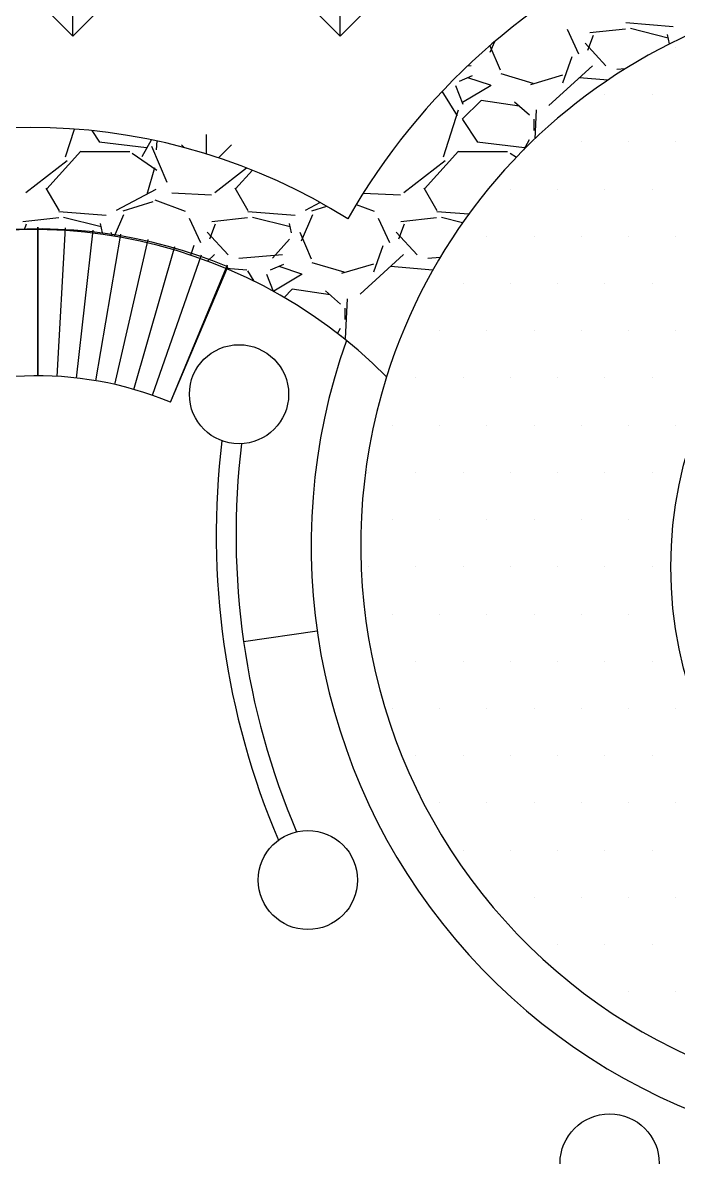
# Model space of a CAD drawing. Header units: millimetres. Extents: x 1933 to 24107, y 1228 to 18074.
# Drawn here: x 12302 to 12963, y 16032 to 17177 of the extents above; entities that cross this region are included whole.
import ezdxf

# ---------------------------------------------------------------- set-up
doc = ezdxf.new("R2010")
doc.units = ezdxf.units.MM
doc.layers.add('1', color=7, linetype='Continuous')

msp = doc.modelspace()

# ---------------------------------------------------------------- hatches: boundary and pattern name
at = {"lineweight": -2}
h = msp.add_hatch(dxfattribs=at)
h.set_pattern_fill('GRASS', color=74, scale=7.500000000000001, style=0)
h.set_pattern_definition([(90, (-36140.9638229531, 23628.5703617708), (-134.70375, 134.70375), [35.71875000000001, -233.68875]), (45, (-36140.9638229531, 23628.5703617708), (-134.7038418160373, 134.7038418160373), [35.71875000000001, -154.78125]), (135, (-36140.9638229531, 23628.5703617708), (-134.7038418160373, -134.7038418160373), [35.71875000000001, -154.78125])])
edge = h.paths.add_edge_path()
edge.add_line((12295.64426157542, 17480.9379405057), (14054.51070465811, 17480.9379405057))
edge.add_line((14054.51070465812, 17480.9379405057), (14054.51070465812, 15209.05689438027))
edge.add_line((14054.51070465812, 15209.05689438028), (13018.10747723583, 15213.36600828762))
edge.add_arc((12879.55694768169, 15797.15000152524), 600.0000000001427, 283.3510977155696, 382.0721800860666)
edge.add_arc((13209.24910106662, 16649.48902476292), 666.4824603571083, 289.852242676702, 510.3914327703798)
edge.add_arc((12310.36135533474, 16470.87965534662), 600.0000000000911, 57.83293596050346, 179.151478523445)
edge.add_arc((11122.72086864821, 17480.88579783027), 1160.879611385383, 282.2261093036765, 300.41499367288554, ccw=False)
edge.add_arc((12405.07162272705, 16445.46354500868), 1041.24040024221, 96.03254041385202, 185.4629380973313, ccw=False)
edge = h.paths.add_edge_path(flags=17)
edge.add_arc((11104.46066421133, 17499.13398233963), 2110.879611382746, 293.3074539914809, 303.8955574355699)
edge.add_arc((12879.55694768172, 15797.1500015252), 600.0000000001127, 184.7958415128228, 256.6489022844319)
edge.add_arc((13434.15875857391, 17911.89512663565), 2786.129855128481, 237.56068262604322, 255.5942669236918, ccw=False)

# ---------------------------------------------------------------- linework, layer by layer
at = {"color": 252, "lineweight": -2}
for p, q in [((12850.8631270689, 17169.95666166045), (12862.29308894741, 17145.19169817137)), ((12909.84429202734, 17170.16431063644), (12873.64924080947, 17166.35430905031)), ((12957.6918014494, 17172.59451832484), (12910.06678203039, 17176.4045020937)), ((12957.6918014494, 17172.59451832484), (12910.06678203039, 17176.4045020937)), ((12952.71661269599, 17161.15716724203), (12914.61663562574, 17170.68213079816)), ((12871.68331687912, 17148.90460772382), (12877.39831287972, 17164.14463364359)), ((12953.96485932366, 17155.18887033327), (12952.07203784341, 17164.65300562755)), ((12772.83556161796, 17153.21721788838), (12783.18312960799, 17129.0729036192)), ((12773.40932401187, 17146.8751544675), (12778.039637314, 17157.67921389866)), ((12890.02355986673, 17133.02593959826), (12869.06858083636, 17155.88595443119)), ((12846.40129797774, 17115.80593032855), (12855.92630831694, 17142.47599463371)), ((12754.19375466385, 17133.06880461374), (12750.24898746231, 17132.72578420412)), ((12783.90928149082, 17125.27495694035), (12816.29420568634, 17115.75000400558)), ((12814.16049169508, 17114.42182795637), (12846.5454158906, 17123.94678089109)), ((12876.35644647304, 17133.13969437164), (12832.54144801467, 17093.13474877968)), ((12909.2015460477, 17129.98235730698), (12900.88947470222, 17129.25957444764)), ((12738.21644172442, 17113.35566849489), (12745.83642820295, 17094.30569315187)), ((12755.25437882578, 17123.09148255759), (12741.9193547406, 17117.37646962203)), ((12745.53444320991, 17096.54331428479), (12774.10952445911, 17113.68839251741)), ((12773.74818618199, 17113.51047101194), (12750.88820888026, 17121.13044180202)), ((12891.93011479402, 17118.75551498262), (12863.32630521787, 17121.13914482285)), ((12740.26440913205, 17082.54486166767), (12725.03785413708, 17107.461008962)), ((12764.14935964049, 17098.22132998257), (12745.09942565827, 17079.17139600036)), ((12802.36890371451, 17092.47500991107), (12764.26899687373, 17098.19001932003)), ((12812.9718479932, 17083.18297468142), (12797.73188185207, 17096.51793323625)), ((12726.12863111008, 17041.23075701857), (12741.36866015384, 17088.8557665277)), ((12745.32969242544, 17078.91487929912), (12760.56970498312, 17056.05488853512)), ((12817.5361770469, 17067.75036177083), (12817.5361770469, 17079.18036177076)), ((12819.60236286543, 17088.5599150603), (12818.21177864593, 17059.35752851388)), ((12345.11409398356, 17041.18682942686), (12354.10486844318, 17069.28295167859)), ((12371.7882904268, 17067.72698226143), (12379.56817566004, 17056.05716874239)), ((12379.15459663595, 17056.32777487213), (12426.77969389837, 17050.61274078258)), ((12422.364272134, 17041.71488138878), (12431.68164009812, 17058.48614655057)), ((12437.11710997546, 17057.33764929469), (12436.69613377875, 17048.49711345983)), ((12760.16632156716, 17056.32606109526), (12807.79141882959, 17050.61102700567)), ((12807.13212640943, 17048.4931808625), (12812.85525057518, 17058.79480609688)), ((12326.16498864622, 17009.06457891208), (12360.45492506746, 17047.16452498001)), ((12360.3361770469, 17046.79536177075), (12409.86617704692, 17046.79536177075)), ((12412.49013324227, 17045.15205848807), (12437.25516479353, 17028.00700693302)), ((12431.91767330465, 17052.01475903346), (12447.15769018909, 17015.81979986979)), ((12707.16585741262, 17009.06722637039), (12741.45579383387, 17047.16717243833)), ((12741.33617704689, 17046.79536177075), (12790.86617704688, 17046.79536177075)), ((12793.51602009962, 17045.13595388758), (12799.6964755399, 17040.85716962929)), ((12305.05299163047, 17005.26166665264), (12346.96306852373, 17037.64667879561)), ((12686.07821560845, 17005.27686105075), (12727.98829250171, 17037.66187319376)), ((12434.91353060277, 17030.04775411265), (12427.29354069405, 17003.37779665544)), ((12495.56560361804, 17005.26926385066), (12527.72781115942, 17030.12184248997)), ((12516.66542303006, 17009.0659026419), (12533.54820862134, 17027.82456152659)), ((12338.95782180285, 16986.85580412308), (12325.62287734316, 17009.71574297921)), ((12529.45604710094, 16986.86015061632), (12516.12110264123, 17009.72008947243)), ((12719.95427239897, 16986.86449710969), (12706.61932793926, 17009.72443596589)), ((12436.16406194433, 17008.22229499459), (12396.1591437188, 16987.26731590764)), ((12452.4031004517, 17004.88217247108), (12492.40814430863, 17002.97717807622)), ((12645.35414058944, 17004.76545729418), (12682.90663906537, 17002.97725030297)), ((12403.14153615389, 16986.7659880752), (12433.62164138607, 16996.29100657441)), ((12435.30192184402, 16997.74855512693), (12465.78190345888, 16986.31858946002)), ((12601.93427377917, 16995.26999967985), (12586.68768797768, 16987.28368447688)), ((12593.6336137298, 16986.76331117433), (12608.67628313279, 16991.46413826298)), ((12638.17588042463, 16993.10835866201), (12656.27441124512, 16986.32142589682)), ((12338.28915014458, 16979.65923081476), (12302.0940989267, 16975.84922922857)), ((12386.12026216628, 16982.09871091641), (12338.49524274727, 16985.90869468531)), ((12386.12026216628, 16982.09871091641), (12338.49524274727, 16985.90869468531)), ((12381.22042922065, 16970.65553837834), (12343.12045215038, 16980.18050193446)), ((12394.46208139007, 16961.1622508815), (12403.85204566059, 16983.0721574936)), ((12469.83392531382, 16979.5215999906), (12481.26388719229, 16954.75663650146)), ((12528.7808714231, 16979.65844157463), (12492.58582020522, 16975.84843998849)), ((12576.62476901867, 16982.0985064831), (12528.99974959966, 16985.908490252)), ((12576.62476901867, 16982.0985064831), (12528.99974959966, 16985.908490252)), ((12571.71986006697, 16970.65586480408), (12533.61988299672, 16980.18082836021)), ((12582.91389826478, 16956.38491275045), (12594.34386504807, 16983.054823049)), ((12660.34574011285, 16979.49517967259), (12671.77570199134, 16954.73021618342)), ((12719.27259270177, 16979.65765233459), (12683.07754148389, 16975.8476507484)), ((12751.5971319695, 16983.34086776178), (12719.50425645211, 16985.9082858187)), ((12751.5971319695, 16983.34086776178), (12719.50425645211, 16985.9082858187)), ((12745.51055391629, 16974.83336201054), (12724.11931384293, 16980.18115478595)), ((12303.72075578804, 16967.83464375896), (12305.90898408928, 16973.66993323696)), ((12382.48609676879, 16964.5823643663), (12380.58110357415, 16974.10735841197)), ((12390.77313040944, 16965.20056886689), (12392.35633002476, 16961.50643812045)), ((12509.0713396347, 16942.46991705627), (12488.11636060435, 16965.32993188922)), ((12490.68991933846, 16958.42008575642), (12496.40491533908, 16973.6601116762)), ((12572.98323498361, 16964.59659738922), (12571.07824178898, 16974.12159143483)), ((12581.26494979693, 16965.21790331136), (12592.69491658022, 16938.54799301281)), ((12699.55487202237, 16942.48911083916), (12678.59989299197, 16965.349125672)), ((12681.18585058817, 16958.41026419553), (12686.9008465888, 16973.65029011531)), ((12471.39288642784, 16942.0774533138), (12474.94789650555, 16952.03149472705)), ((12570.96457171683, 16958.27396210021), (12553.81962859241, 16939.22401693977)), ((12495.31609378197, 16942.60285979931), (12488.22140405315, 16936.12510819417)), ((12563.80838816402, 16942.57830768461), (12519.99335079663, 16938.76833581622)), ((12685.86047486093, 16942.64365044733), (12642.04547640257, 16902.63870485538)), ((12655.90981134823, 16925.32767832905), (12665.43482168742, 16951.9977426343)), ((12564.77220260551, 16932.59951345368), (12551.43717852034, 16926.88450051806)), ((12583.24802256317, 16923.01026733978), (12560.38804526143, 16930.63023812985)), ((12593.44863674675, 16934.76413442787), (12625.83356094227, 16925.23918149314)), ((12623.63913870353, 16923.91618333455), (12656.02406289905, 16933.44113626932)), ((12715.44678538709, 16927.08882829622), (12672.8366349468, 16930.63964294612)), ((12722.83581885875, 16939.84139135206), (12710.50410820264, 16938.76907751852)), ((12528.05763535416, 16926.82956876972), (12507.2565490538, 16928.56297738728)), ((12535.28390511221, 16915.73421478748), (12528.80370822412, 16926.33815902915)), ((12547.71272798786, 16922.86654385658), (12554.60584152632, 16905.63375173626)), ((12555.03535707139, 16906.04352750162), (12583.61043832059, 16923.18860573425)), ((12573.649542521, 16907.72151286311), (12565.42663904491, 16899.49860938701)), ((12611.83046553508, 16901.98072775143), (12573.7305586943, 16907.69573716039)), ((12622.51761801074, 16892.64306583005), (12607.27765186965, 16905.97802438484)), ((12629.10181774629, 16898.03254143355), (12627.19682335143, 16858.02749757655)), ((12627.03617704685, 16877.25036177076), (12627.03617704685, 16888.68036177078)), ((12619.45670588448, 16863.07824586307), (12622.36278602124, 16868.3091909908)), ((12622.40667343935, 16861.54119051949), (12622.8854850584, 16860.40401546699))]:
    msp.add_line(p, q, dxfattribs=at)
at = {"color": 41, "lineweight": -2, "true_color": 0xe9daa0}
for p, q in [((12960.4111770469, 17151.57036177081), (12960.4111770469, 17151.57036177081)), ((12888.97367704691, 17103.94536177078), (12888.97367704691, 17103.94536177078)), ((12936.5986770469, 17103.94536177078), (12936.5986770469, 17103.94536177078)), ((12817.5361770469, 17056.32036177081), (12817.5361770469, 17056.32036177081)), ((12865.16117704689, 17056.32036177081), (12865.16117704689, 17056.32036177081)), ((12912.78617704686, 17056.32036177081), (12912.78617704686, 17056.32036177081)), ((12960.4111770469, 17056.32036177081), (12960.4111770469, 17056.32036177081)), ((12793.72367704689, 17008.69536177081), (12793.72367704689, 17008.69536177081)), ((12841.34867704686, 17008.69536177081), (12841.34867704686, 17008.69536177081)), ((12888.97367704691, 17008.69536177081), (12888.97367704691, 17008.69536177081)), ((12936.5986770469, 17008.69536177081), (12936.5986770469, 17008.69536177081)), ((12769.91117704687, 16961.07036177078), (12769.91117704687, 16961.07036177078)), ((12817.5361770469, 16961.07036177078), (12817.5361770469, 16961.07036177078)), ((12865.16117704689, 16961.07036177078), (12865.16117704689, 16961.07036177078)), ((12912.78617704686, 16961.07036177078), (12912.78617704686, 16961.07036177078)), ((12960.4111770469, 16961.07036177078), (12960.4111770469, 16961.07036177078)), ((12746.0986770469, 16913.44536177081), (12746.0986770469, 16913.44536177081)), ((12793.72367704689, 16913.44536177081), (12793.72367704689, 16913.44536177081)), ((12841.34867704686, 16913.44536177081), (12841.34867704686, 16913.44536177081)), ((12888.97367704691, 16913.44536177081), (12888.97367704691, 16913.44536177081)), ((12936.5986770469, 16913.44536177081), (12936.5986770469, 16913.44536177081)), ((12722.2861770469, 16865.8203617708), (12722.2861770469, 16865.8203617708)), ((12769.91117704687, 16865.8203617708), (12769.91117704687, 16865.8203617708)), ((12817.5361770469, 16865.8203617708), (12817.5361770469, 16865.8203617708)), ((12865.16117704689, 16865.8203617708), (12865.16117704689, 16865.8203617708)), ((12912.78617704686, 16865.8203617708), (12912.78617704686, 16865.8203617708)), ((12960.4111770469, 16865.8203617708), (12960.4111770469, 16865.8203617708)), ((12698.47367704686, 16818.19536177078), (12698.47367704686, 16818.19536177078)), ((12746.0986770469, 16818.19536177078), (12746.0986770469, 16818.19536177078)), ((12793.72367704689, 16818.19536177078), (12793.72367704689, 16818.19536177078)), ((12841.34867704686, 16818.19536177078), (12841.34867704686, 16818.19536177078)), ((12888.97367704691, 16818.19536177078), (12888.97367704691, 16818.19536177078)), ((12936.5986770469, 16818.19536177078), (12936.5986770469, 16818.19536177078)), ((12674.66117704689, 16770.57036177081), (12674.66117704689, 16770.57036177081)), ((12722.2861770469, 16770.57036177081), (12722.2861770469, 16770.57036177081)), ((12769.91117704687, 16770.57036177081), (12769.91117704687, 16770.57036177081)), ((12817.5361770469, 16770.57036177081), (12817.5361770469, 16770.57036177081)), ((12865.16117704689, 16770.57036177081), (12865.16117704689, 16770.57036177081)), ((12912.78617704686, 16770.57036177081), (12912.78617704686, 16770.57036177081)), ((12960.4111770469, 16770.57036177081), (12960.4111770469, 16770.57036177081)), ((12650.84867704689, 16722.9453617708), (12650.84867704689, 16722.9453617708)), ((12698.47367704686, 16722.9453617708), (12698.47367704686, 16722.9453617708)), ((12746.0986770469, 16722.9453617708), (12746.0986770469, 16722.9453617708)), ((12793.72367704689, 16722.9453617708), (12793.72367704689, 16722.9453617708)), ((12841.34867704686, 16722.9453617708), (12841.34867704686, 16722.9453617708)), ((12888.97367704691, 16722.9453617708), (12888.97367704691, 16722.9453617708)), ((12936.5986770469, 16722.9453617708), (12936.5986770469, 16722.9453617708)), ((12674.66117704689, 16675.32036177077), (12674.66117704689, 16675.32036177077)), ((12722.2861770469, 16675.32036177077), (12722.2861770469, 16675.32036177077)), ((12769.91117704687, 16675.32036177077), (12769.91117704687, 16675.32036177077)), ((12817.5361770469, 16675.32036177077), (12817.5361770469, 16675.32036177077)), ((12865.16117704689, 16675.32036177077), (12865.16117704689, 16675.32036177077)), ((12912.78617704686, 16675.32036177077), (12912.78617704686, 16675.32036177077)), ((12960.4111770469, 16675.32036177077), (12960.4111770469, 16675.32036177077)), ((12650.84867704689, 16627.6953617708), (12650.84867704689, 16627.6953617708)), ((12698.47367704686, 16627.6953617708), (12698.47367704686, 16627.6953617708)), ((12746.0986770469, 16627.6953617708), (12746.0986770469, 16627.6953617708)), ((12793.72367704689, 16627.6953617708), (12793.72367704689, 16627.6953617708)), ((12841.34867704686, 16627.6953617708), (12841.34867704686, 16627.6953617708)), ((12888.97367704691, 16627.6953617708), (12888.97367704691, 16627.6953617708)), ((12936.5986770469, 16627.6953617708), (12936.5986770469, 16627.6953617708)), ((12674.66117704689, 16580.07036177079), (12674.66117704689, 16580.07036177079)), ((12722.2861770469, 16580.07036177079), (12722.2861770469, 16580.07036177079)), ((12769.91117704687, 16580.07036177079), (12769.91117704687, 16580.07036177079)), ((12817.5361770469, 16580.07036177079), (12817.5361770469, 16580.07036177079)), ((12865.16117704689, 16580.07036177079), (12865.16117704689, 16580.07036177079)), ((12912.78617704686, 16580.07036177079), (12912.78617704686, 16580.07036177079)), ((12960.4111770469, 16580.07036177079), (12960.4111770469, 16580.07036177079)), ((12698.47367704686, 16532.44536177077), (12698.47367704686, 16532.44536177077)), ((12746.0986770469, 16532.44536177077), (12746.0986770469, 16532.44536177077)), ((12793.72367704689, 16532.44536177077), (12793.72367704689, 16532.44536177077)), ((12841.34867704686, 16532.44536177077), (12841.34867704686, 16532.44536177077)), ((12888.97367704691, 16532.44536177077), (12888.97367704691, 16532.44536177077)), ((12936.5986770469, 16532.44536177077), (12936.5986770469, 16532.44536177077)), ((12674.66117704689, 16484.8203617708), (12674.66117704689, 16484.8203617708)), ((12722.2861770469, 16484.8203617708), (12722.2861770469, 16484.8203617708)), ((12769.91117704687, 16484.8203617708), (12769.91117704687, 16484.8203617708)), ((12817.5361770469, 16484.8203617708), (12817.5361770469, 16484.8203617708)), ((12865.16117704689, 16484.8203617708), (12865.16117704689, 16484.8203617708)), ((12912.78617704686, 16484.8203617708), (12912.78617704686, 16484.8203617708)), ((12960.4111770469, 16484.8203617708), (12960.4111770469, 16484.8203617708)), ((12698.47367704686, 16437.19536177079), (12698.47367704686, 16437.19536177079)), ((12746.0986770469, 16437.19536177079), (12746.0986770469, 16437.19536177079)), ((12793.72367704689, 16437.19536177079), (12793.72367704689, 16437.19536177079)), ((12841.34867704686, 16437.19536177079), (12841.34867704686, 16437.19536177079)), ((12888.97367704691, 16437.19536177079), (12888.97367704691, 16437.19536177079)), ((12936.5986770469, 16437.19536177079), (12936.5986770469, 16437.19536177079)), ((12722.2861770469, 16389.57036177076), (12722.2861770469, 16389.57036177076)), ((12769.91117704687, 16389.57036177076), (12769.91117704687, 16389.57036177076)), ((12817.5361770469, 16389.57036177076), (12817.5361770469, 16389.57036177076)), ((12865.16117704689, 16389.57036177076), (12865.16117704689, 16389.57036177076)), ((12912.78617704686, 16389.57036177076), (12912.78617704686, 16389.57036177076)), ((12960.4111770469, 16389.57036177076), (12960.4111770469, 16389.57036177076)), ((12746.0986770469, 16341.94536177079), (12746.0986770469, 16341.94536177079)), ((12793.72367704689, 16341.94536177079), (12793.72367704689, 16341.94536177079)), ((12841.34867704686, 16341.94536177079), (12841.34867704686, 16341.94536177079)), ((12888.97367704691, 16341.94536177079), (12888.97367704691, 16341.94536177079)), ((12936.5986770469, 16341.94536177079), (12936.5986770469, 16341.94536177079)), ((12769.91117704687, 16294.32036177079), (12769.91117704687, 16294.32036177079)), ((12817.5361770469, 16294.32036177079), (12817.5361770469, 16294.32036177079)), ((12865.16117704689, 16294.32036177079), (12865.16117704689, 16294.32036177079)), ((12912.78617704686, 16294.32036177079), (12912.78617704686, 16294.32036177079)), ((12960.4111770469, 16294.32036177079), (12960.4111770469, 16294.32036177079)), ((12841.34867704686, 16246.69536177081), (12841.34867704686, 16246.69536177081)), ((12888.97367704691, 16246.69536177081), (12888.97367704691, 16246.69536177081)), ((12936.5986770469, 16246.69536177081), (12936.5986770469, 16246.69536177081)), ((12912.78617704686, 16199.07036177079), (12912.78617704686, 16199.07036177079)), ((12960.4111770469, 16199.07036177079), (12960.4111770469, 16199.07036177079))]:
    msp.add_line(p, q, dxfattribs=at)
at = {"color": 252, "true_color": 0x9a8879}
for p, q in [((12317.11331524557, 16970.34765917735), (12317.11331524557, 16820.34765917739)), ((12317.11331524557, 16820.34765917739), (12317.11331524557, 16970.34765917735)), ((12336.73797177862, 16819.79704443358), (12345.14853886418, 16969.56106668627)), ((12356.30088188178, 16818.14693263997), (12373.09555329726, 16967.20376412391)), ((12375.74049340228, 16815.40251565872), (12400.86642689799, 16963.28316843639)), ((12394.99564213036, 16811.57242844094), (12428.37378222383, 16957.81161526816)), ((12414.00574424437, 16806.66872185804), (12455.5310709581, 16950.8063201498)), ((12432.71098692998, 16800.70682478513), (12482.25284622327, 16942.28932433145)), ((12451.05251657342, 16793.70549555617), (12508.45503142824, 16932.28742543284))]:
    msp.add_line(p, q, dxfattribs=at)
at = {"color": 0, "lineweight": -2}
for p, q in [((12451.05251657342, 16793.70549555617), (12508.82652311019, 16930.36744243083)), ((12524.60723717808, 16552.46577397849), (12598.86528815614, 16562.9891700529))]:
    msp.add_line(p, q, dxfattribs=at)
for centre, radius in [((13365.22367704691, 16627.6953617708), 409.781066026061), ((12520.07044941374, 16801.74954483174), 50), ((12589.51202731338, 16311.73698660246), 50)]:
    msp.add_circle(centre, radius, dxfattribs=at)
at = {"lineweight": -2}
for centre, radius, start, end in [((13209.24910106662, 16649.48902476292), 666.4824603571064, 289.8522426769667, 150.3914327701619), ((13209.24910106662, 16649.48902476292), 566.4824603571062, 277.795516117885, 162.5436293790762), ((12310.36135533474, 16470.87965534676), 600.0000000000134, 57.83293596137018, 179.1514785232563), ((12312.42725656237, 16465.88352379051), 502.0266227933899, 44.76679270656666, 184.656903213455), ((12317.277227747, 16469.13348287591), 499.4275703251208, 67.44701192993604, 184.5001109194035), ((12317.1133152453, 16470.34765917747), 349.999999999926, 67.50000000017313, 166.2271375372374), ((12879.55694768203, 15797.15000152506), 499.9999999999261, 159.772511974403, 35.60426316029753)]:
    msp.add_arc(centre, radius, start, end, dxfattribs=at)
at = {"color": 0, "lineweight": -2}
for centre, radius, start, end in [((13209.24910106662, 16649.48902476292), 616.4824603571055, 160.4274356505758, 279.9135158185848), ((13209.24910106662, 16649.48902476292), 566.4824603571055, 162.5436293790762, 277.795516117885), ((13283.50715204464, 16660.01242083727), 786.4824603571055, 173.0748422854657, 203.0569531346574), ((13283.50715204464, 16660.01242083727), 766.4824603571055, 173.1214251516648, 203.0103702678698)]:
    msp.add_arc(centre, radius, start, end, dxfattribs=at)
at = {"layer": '1', "color": 36}
msp.add_circle((12893.71575120366, 16025.85137915599), 50, dxfattribs=at)

doc.saveas('drawing.dxf')
